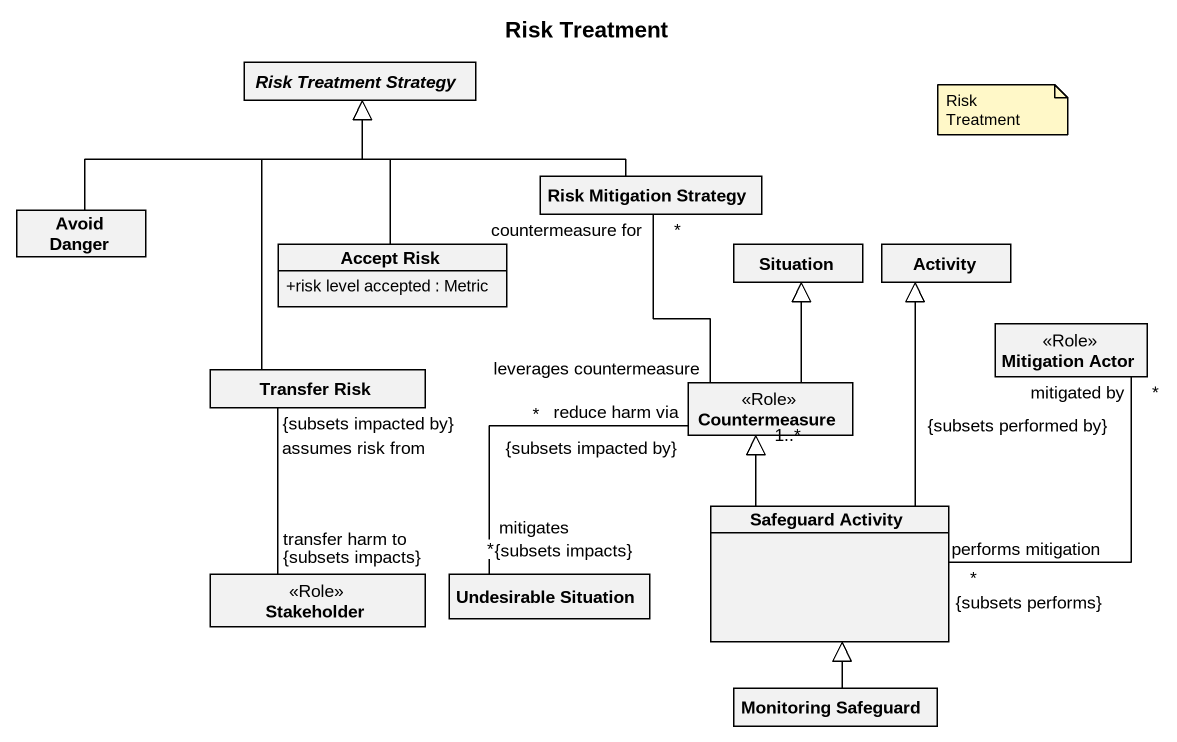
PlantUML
@startuml
title Risk Treatment
hide circle
hide empty members
skinparam classAttributeIconSize 0
abstract class "Risk Treatment Strategy" as Risk_Treatment_Strategy
class "Risk Mitigation Strategy" as Risk_Mitigation_Strategy
class "Avoid Danger" as Avoid_Danger
class "Accept Risk" as Accept_Risk {
  +risk level accepted : Metric
}
class Situation
class Activity
class "Transfer Risk" as Transfer_Risk
class Countermeasure <<Role>>
class "Mitigation Actor" as Mitigation_Actor <<Role>>
class "Safeguard Activity" as Safeguard_Activity
class Stakeholder <<Role>>
class "Undesirable Situation" as Undesirable_Situation
class "Monitoring Safeguard" as Monitoring_Safeguard
Risk_Mitigation_Strategy -left-|> Risk_Treatment_Strategy
Risk_Mitigation_Strategy "countermeasure for\n*" -- "leverages countermeasure\n1..*" Countermeasure
Avoid_Danger -right-|> Risk_Treatment_Strategy
Accept_Risk -up-|> Risk_Treatment_Strategy
Transfer_Risk -up-|> Risk_Treatment_Strategy
Transfer_Risk "assumes risk from\n{subsets impacted by}" -- "transfer harm to\n{subsets impacts}" Stakeholder
Countermeasure -up-|> Situation
Mitigation_Actor "mitigated by\n{subsets performed by}\n*" -- "performs mitigation\n{subsets performs}\n*" Safeguard_Activity
Safeguard_Activity -up-|> Activity
Safeguard_Activity -up-|> Countermeasure
Undesirable_Situation "mitigates\n{subsets impacts}\n*" -up- "reduce harm via\n{subsets impacted by}\n*" Countermeasure
Monitoring_Safeguard -up-|> Safeguard_Activity
note as N1
  Risk Treatment
end note
@enduml
